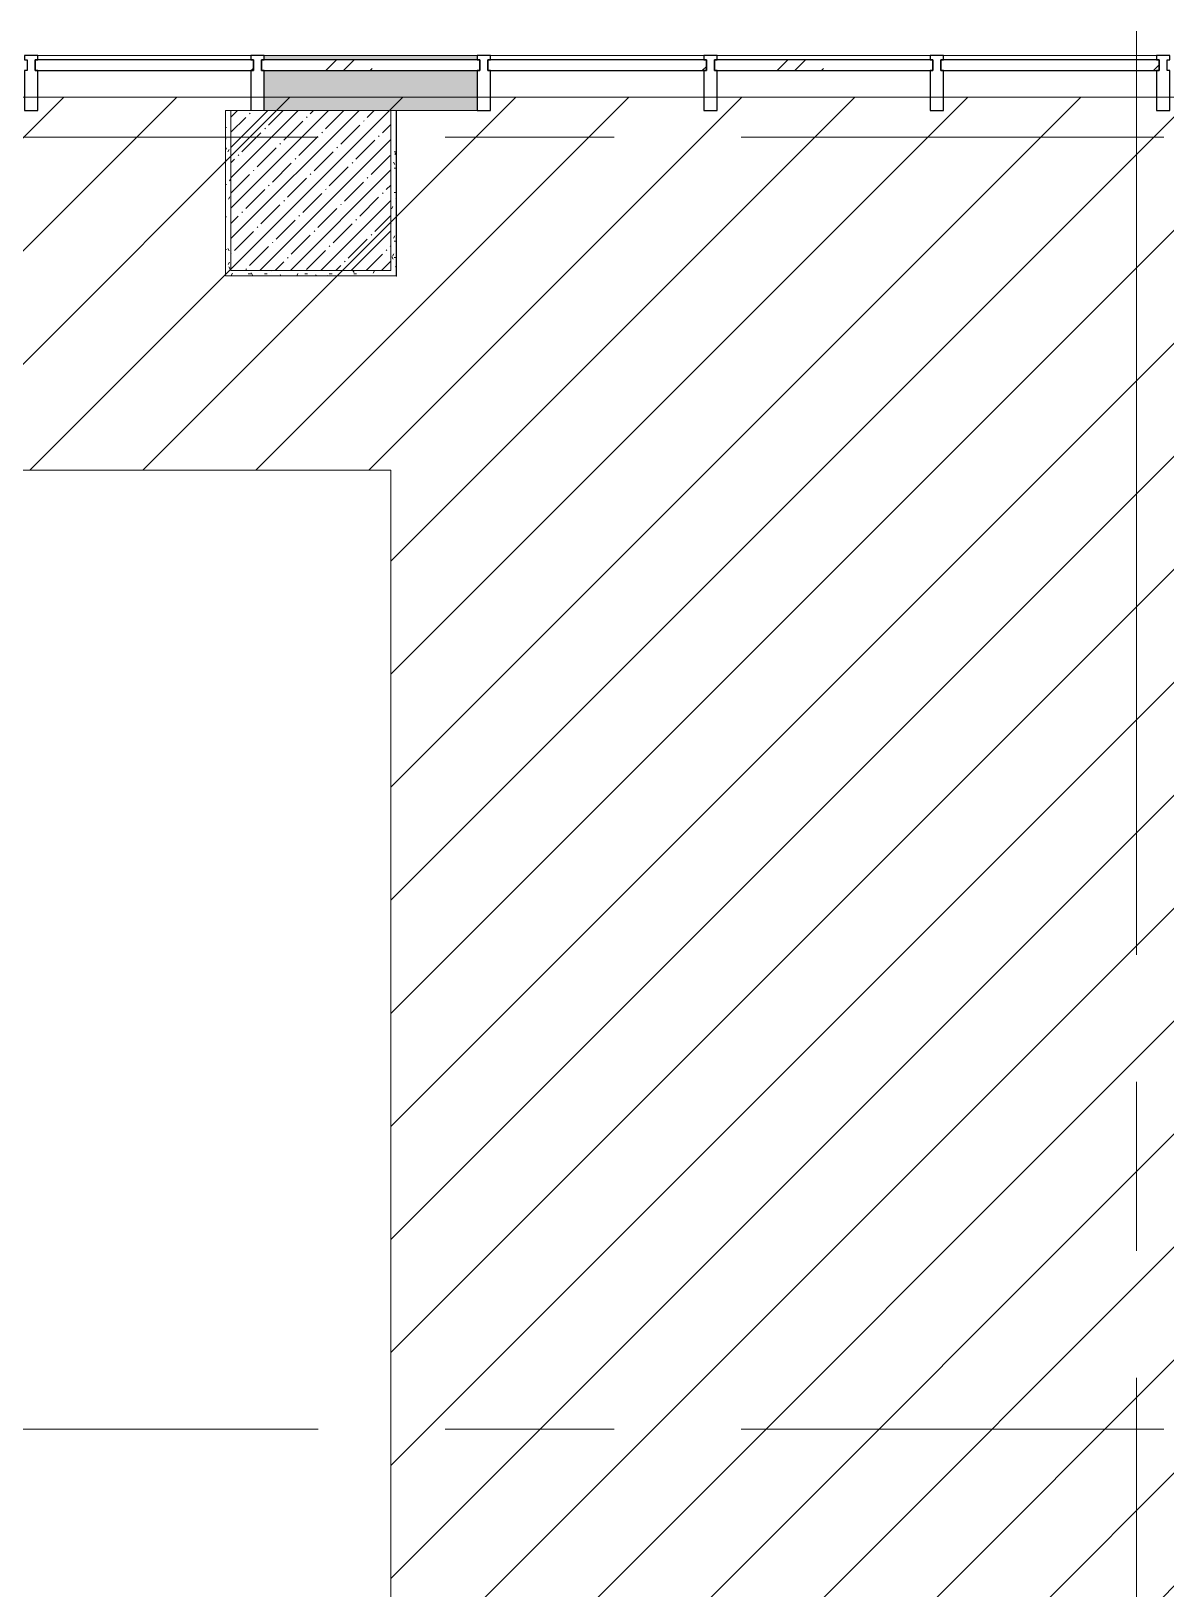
# Model space of a CAD drawing. Header units: millimetres. Extents: x -2911 to 185427, y -8553 to 29000.
# Drawn here: x 8360 to 12620, y 21550 to 27398 of the extents above; entities that cross this region are included whole.
import ezdxf

# ---------------------------------------------------------------- set-up
doc = ezdxf.new("R2010")
doc.units = ezdxf.units.MM
doc.linetypes.add('Осевая', pattern=[3175, 635, -476.25, 1587.5, -476.25])
for name, color, linetype, lineweight in [('A-DETL', 7, 'Continuous', 9), ('A-GLAZ-CURT', 7, 'Continuous', 9), ('A-GLAZ-CURT-1', 7, 'Continuous', 25), ('A-GLAZ-CWMG', 7, 'Continuous', 9), ('A-GLAZ-CWMG-1', 7, 'Continuous', 25), ('I-WALL', 7, 'Continuous', 9), ('S-COLS', 7, 'Continuous', 9), ('Оси', 7, 'Continuous', 9), ('Оси-2', 7, 'Осевая', 9)]:
    doc.layers.add(name, color=color, linetype=linetype, lineweight=lineweight)
for name, color, linetype, lineweight, true_color in [('A-DETL-GENF-1', 7, 'Continuous', 9, 0xc0c0c0), ('A-WALL-1', 7, 'Continuous', 9, 0x3c3c3c), ('A-WALL-FNSH-1', 7, 'Continuous', 9, 0x3c3c3c)]:
    doc.layers.add(name, color=color, linetype=linetype, lineweight=lineweight, true_color=true_color)
pattern_1 = [(0, (0, 0), (121.92, 30.48), [10.058, -81.382, 10.058, -81.382, -487.68]), (0, (0, 0), (121.92, 30.48), [-182.88, 10.058, -172.822, 10.058, -81.382, -213.36]), (0, (0, 0), (121.92, 30.48), [-457.2, 10.058, -50.902, 10.058, -142.342]), (120, (45.72, 15.24), (-87.356454, 90.345817), [10.058, -81.382, 10.058, -81.382, -487.68]), (120, (45.72, 15.24), (-87.356454, 90.345817), [-182.88, 10.058, -172.822, 10.058, -81.382, -213.36]), (120, (45.72, 15.24), (-87.356454, 90.345817), [-457.2, 10.058, -50.902, 10.058, -142.342]), (240, (60.96, 76.2), (-34.563546, -120.825817), [10.058, -81.382, 10.058, -81.382, -487.68]), (240, (60.96, 76.2), (-34.563546, -120.825817), [-182.88, 10.058, -172.822, 10.058, -81.382, -213.36]), (240, (60.96, 76.2), (-34.563546, -120.825817), [-457.2, 10.058, -50.902, 10.058, -142.342])]

# ---------------------------------------------------------------- blocks, each defined once
blk = doc.blocks.new('Системная панель - Стекло - 40мм-22856070-План размещения напольных электротехнических лючков и розеток 2 этажа в осях 1-12')
at = {"layer": 'A-GLAZ-CURT'}
h = blk.add_hatch(dxfattribs=at)
h.set_pattern_fill('FP_24', color=256, style=0, pattern_type=2)
h.set_pattern_definition([(45, (-8885, -27190), (-282.8427, 282.8427), [200, -600]), (45, (-9085, -27290), (-282.8427, 282.8427), [600, -200]), (45, (-8685, -27390), (-282.8427, 282.8427), [200, -600])])
h.paths.add_polyline_path([(410, -40), (410, 0), (-410, 0), (-410, -40)])
at = {"layer": 'A-GLAZ-CURT-1'}
for p, q in [((410, 0), (-410, 0)), ((-410, 0), (-410, -40)), ((-410, -40), (410, -40)), ((410, -40), (410, 0))]:
    blk.add_line(p, q, dxfattribs=at)
blk = doc.blocks.new('Системная панель - Стекло - 40мм-V12-План размещения напольных электротехнических лючков и розеток 2 этажа в осях 1-12')
at = {"layer": 'A-GLAZ-CURT'}
h = blk.add_hatch(dxfattribs=at)
h.set_pattern_fill('FP_25', color=256, style=0, pattern_type=2)
h.set_pattern_definition([(45, (-10585, -27190), (-282.8427, 282.8427), [200, -600]), (45, (-10785, -27290), (-282.8427, 282.8427), [600, -200]), (45, (-10385, -27390), (-282.8427, 282.8427), [200, -600])])
h.paths.add_polyline_path([(410, -40), (410, 0), (-410, 0), (-410, -40), (259, -40)])
at = {"layer": 'A-GLAZ-CURT-1'}
for p, q in [((410, 0), (-410, 0)), ((-410, 0), (-410, -40)), ((-410, -40), (410, -40)), ((410, -40), (410, 0))]:
    blk.add_line(p, q, dxfattribs=at)
blk = doc.blocks.new('Системная панель - Стекло - 40мм-22856305-План размещения напольных электротехнических лючков и розеток 2 этажа в осях 1-12')
at = {"layer": 'A-GLAZ-CURT'}
h = blk.add_hatch(dxfattribs=at)
h.set_pattern_fill('FP_26', color=256, style=0, pattern_type=2)
h.set_pattern_definition([(45, (-11435.13, -27190), (-282.8427, 282.8427), [200, -600]), (45, (-11635.13, -27290), (-282.8427, 282.8427), [600, -200]), (45, (-11235.13, -27390), (-282.8427, 282.8427), [200, -600])])
h.paths.add_polyline_path([(410.1, -40), (410.1, 0), (-410.1, 0), (-410.1, -40)])
at = {"layer": 'A-GLAZ-CURT-1'}
for p, q in [((410.1, 0), (-410.1, 0)), ((-410.1, 0), (-410.1, -40)), ((-410.1, -40), (410.1, -40)), ((410.1, -40), (410.1, 0))]:
    blk.add_line(p, q, dxfattribs=at)
blk = doc.blocks.new('Системная панель - Стекло - 40мм-V13-План размещения напольных электротехнических лючков и розеток 2 этажа в осях 1-12')
at = {"layer": 'A-GLAZ-CURT'}
h = blk.add_hatch(dxfattribs=at)
h.set_pattern_fill('FP_27', color=256, style=0, pattern_type=2)
h.set_pattern_definition([(45, (-12285.26, -27190), (-282.8427, 282.8427), [200, -600]), (45, (-12485.26, -27290), (-282.8427, 282.8427), [600, -200]), (45, (-12085.26, -27390), (-282.8427, 282.8427), [200, -600])])
h.paths.add_polyline_path([(410, -40), (410, 0), (-410, 0), (-410, -40), (-115.3, -40)])
at = {"layer": 'A-GLAZ-CURT-1'}
for p, q in [((410, 0), (-410, 0)), ((-410, 0), (-410, -40)), ((-410, -40), (410, -40)), ((410, -40), (410, 0))]:
    blk.add_line(p, q, dxfattribs=at)
blk = doc.blocks.new('Прямоугольный импост - Импост структурный с накладкой - 160мм-20149070-План размещения напольных электротехнических лючков и розеток 2 этажа в осях 1-12')
at = {"layer": 'A-GLAZ-CWMG'}
for p, q in [((8385, 27307), (9185, 27307)), ((8385, 27150), (9185, 27150))]:
    blk.add_line(p, q, dxfattribs=at)
blk = doc.blocks.new('Прямоугольный импост - Импост структурный с накладкой - 160мм-22794460-План размещения напольных электротехнических лючков и розеток 2 этажа в осях 1-12')
at = {"layer": 'A-GLAZ-CWMG'}
for p, q in [((10935, 27307), (11285, 27307)), ((10935, 27150), (11285, 27150))]:
    blk.add_line(p, q, dxfattribs=at)
blk = doc.blocks.new('Прямоугольный импост - Импост структурный с накладкой - 160мм-22794342-План размещения напольных электротехнических лючков и розеток 2 этажа в осях 1-12')
at = {"layer": 'A-GLAZ-CWMG'}
for p, q in [((11285, 27307), (11735.3, 27307)), ((11285, 27150), (11735.3, 27150))]:
    blk.add_line(p, q, dxfattribs=at)
blk = doc.blocks.new('Прямоугольный импост - Импост структурный с накладкой - 190мм-22856065-План размещения напольных электротехнических лючков и розеток 2 этажа в осях 1-12')
at = {"layer": 'A-GLAZ-CWMG-1'}
for p, q in [((-25, 140), (-25, 190)), ((-25, 190), (25, 190)), ((25, 190), (25, 140)), ((-25, 40), (-25, 140)), ((25, 140), (25, 40)), ((-15, 40), (-25, 40)), ((-25, -17), (-25, 0)), ((-25, 0), (-15, 0)), ((-15, 0), (-15, 40)), ((15, 40), (15, 0)), ((25, 40), (15, 40)), ((15, 0), (25, 0)), ((25, 0), (25, -17)), ((25, -17), (-25, -17))]:
    blk.add_line(p, q, dxfattribs=at)
blk = doc.blocks.new('Системная панель - Стекло - 40мм-V27-План размещения напольных электротехнических лючков и розеток 2 этажа в осях 1-12')
at = {"layer": 'A-GLAZ-CURT'}
h = blk.add_hatch(dxfattribs=at)
h.set_pattern_fill('FP_36', color=256, style=0, pattern_type=2)
h.set_pattern_definition([(45, (-9735, -27190), (-282.8427, 282.8427), [200, -600]), (45, (-9935, -27290), (-282.8427, 282.8427), [600, -200]), (45, (-9535, -27390), (-282.8427, 282.8427), [200, -600])])
h.paths.add_polyline_path([(410, -40), (410, 0), (-410, 0), (-410, -40), (-217, -40)])
at = {"layer": 'A-GLAZ-CURT-1'}
for p, q in [((410, 0), (-410, 0)), ((-410, 0), (-410, -40)), ((-410, -40), (410, -40)), ((410, -40), (410, 0))]:
    blk.add_line(p, q, dxfattribs=at)
blk = doc.blocks.new('Прямоугольный импост - Импост структурный с накладкой - 190мм-23186024-План размещения напольных электротехнических лючков и розеток 2 этажа в осях 1-12')
at = {"layer": 'A-GLAZ-CWMG'}
for points in [[(10035, 27290), (10035, 27307), (9235, 27307), (9235, 27290), (9418, 27290)], [(10035, 27100), (10035, 27250), (9235, 27250), (9235, 27100), (9730, 27100)]]:
    blk.add_hatch(color=256, dxfattribs=at).paths.add_polyline_path(points)
for p, q in [((9235, 27307), (10035, 27307)), ((9730, 27100), (10035, 27100))]:
    blk.add_line(p, q, dxfattribs=at)
blk = doc.blocks.new('Прямоугольный импост - Импост структурный с накладкой - 190мм-V28-План размещения напольных электротехнических лючков и розеток 2 этажа в осях 1-12')
at = {"layer": 'A-GLAZ-CWMG-1'}
for p, q in [((-25, 140), (-25, 190)), ((25, 190), (25, 140)), ((-25, 40), (-25, 140)), ((25, 140), (25, 40)), ((-15, 40), (-25, 40)), ((-25, -17), (-25, 0)), ((-25, 0), (-15, 0)), ((-15, 0), (-15, 40)), ((15, 40), (15, 0)), ((25, 40), (15, 40)), ((15, 0), (25, 0)), ((25, 0), (25, -17)), ((25, -17), (-25, -17))]:
    blk.add_line(p, q, dxfattribs=at)
blk = doc.blocks.new('BSC_Колонна _Прямоугольная - 600х600-V51-План размещения напольных электротехнических лючков и розеток 2 этажа в осях 1-12')
at = {"layer": 'S-COLS'}
h = blk.add_hatch(dxfattribs=at)
h.set_pattern_fill('FP_63', color=256, style=0, pattern_type=2)
h.set_pattern_definition([(45, (-9410, -26800), (-57.02463, 57.02463), []), (45, (-9352.975, -26800), (-57.02463, 57.02463), [100.806, -20.161, 3.353, -16.808])])
h.paths.add_polyline_path([(-300, -300), (300, -300), (300, 300), (-300, 300)])
for p, q in [((300, 300), (-300, 300)), ((-300, 300), (-300, -300)), ((300, -300), (300, 300)), ((-300, -300), (300, -300))]:
    blk.add_line(p, q, dxfattribs=at)

msp = doc.modelspace()

# ---------------------------------------------------------------- hatches: boundary and pattern name
at = {"layer": 'A-DETL-GENF-1'}
h = msp.add_hatch(dxfattribs=at)
h.set_pattern_fill('FP_100', color=256, style=0, pattern_type=2)
h.set_pattern_definition([(45, (0, 0), (-212.132, 212.132), [])])
h.paths.add_polyline_path([(13395.9, 15200), (13710.3, 15200), (13710.3, 27150), (4660, 27150), (4660, 26500), (4060, 26500), (4060, 25750), (9710, 25750), (9710, 20770), (6760, 20770), (6760, 15200), (12069.9, 15200)])
at = {"layer": 'I-WALL'}
h = msp.add_hatch(dxfattribs=at)
h.set_pattern_fill('FP_87', color=256, style=0, pattern_type=2)
h.set_pattern_definition(pattern_1)
h.paths.add_polyline_path([(9110, 26480), (9110, 27100), (9090, 27100), (9090, 26480)])
h = msp.add_hatch(dxfattribs=at)
h.set_pattern_fill('FP_87', color=256, style=0, pattern_type=2)
h.set_pattern_definition(pattern_1)
h.paths.add_polyline_path([(9730, 26500), (9730, 27100), (9710, 27100), (9710, 26500)])
h = msp.add_hatch(dxfattribs=at)
h.set_pattern_fill('FP_87', color=256, style=0, pattern_type=2)
h.set_pattern_definition(pattern_1)
h.paths.add_polyline_path([(9110, 26480), (9730, 26480), (9730, 26500), (9110, 26500)])

# ---------------------------------------------------------------- linework, layer by layer
at = {"layer": 'A-DETL'}
for p, q in [((13710.3, 27150), (4660, 27150)), ((4060, 25750), (9710, 25750)), ((9710, 25750), (9710, 20770))]:
    msp.add_line(p, q, dxfattribs=at)
at = {"layer": 'A-WALL-1'}
for p, q in [((9110, 27100), (9090, 27100)), ((9730, 27100), (9710, 27100)), ((9730, 27099.5), (9730, 27100)), ((9710.5, 26480), (9730, 26480))]:
    msp.add_line(p, q, dxfattribs=at)
at = {"layer": 'A-WALL-FNSH-1'}
for p, q in [((9089, 27100), (9089, 26479)), ((9090, 27100), (9089, 27100)), ((9090, 26479), (9090, 27100)), ((9730, 27099.5), (9730, 26478.5)), ((9731, 27099.5), (9730, 27099.5)), ((9731, 26478.5), (9731, 27099.5)), ((9089, 26479), (9710.5, 26479)), ((9710.5, 26480), (9090, 26480)), ((9710.5, 26479), (9710.5, 26480)), ((9730, 26478.5), (9731, 26478.5))]:
    msp.add_line(p, q, dxfattribs=at)
at = {"layer": 'Оси'}
msp.add_line((12510, 24898.1), (12510, 27398.1), dxfattribs=at)
at = {"layer": 'Оси-2'}
for p, q in [((389, 27000), (31340, 27000)), ((12510, 593.7), (12510, 24898.1)), ((389, 22150), (35990, 22150))]:
    msp.add_line(p, q, dxfattribs=at)

# ---------------------------------------------------------------- block references
at = {"layer": 'A-GLAZ-CURT'}
for name, p in [('Системная панель - Стекло - 40мм-22856070-План размещения напольных электротехнических лючков и розеток 2 этажа в осях 1-12', (8785, 27290)), ('Системная панель - Стекло - 40мм-V27-План размещения напольных электротехнических лючков и розеток 2 этажа в осях 1-12', (9635, 27290)), ('Системная панель - Стекло - 40мм-V12-План размещения напольных электротехнических лючков и розеток 2 этажа в осях 1-12', (10485, 27290)), ('Системная панель - Стекло - 40мм-22856305-План размещения напольных электротехнических лючков и розеток 2 этажа в осях 1-12', (11335.1, 27290)), ('Системная панель - Стекло - 40мм-V13-План размещения напольных электротехнических лючков и розеток 2 этажа в осях 1-12', (12185.3, 27290))]:
    msp.add_blockref(name, p, dxfattribs=at)
at = {"layer": 'A-GLAZ-CWMG', "extrusion": (0, 0, -1), "rotation": 180}
for name, p in [('Прямоугольный импост - Импост структурный с накладкой - 190мм-22856065-План размещения напольных электротехнических лючков и розеток 2 этажа в осях 1-12', (-8360, 27290)), ('Прямоугольный импост - Импост структурный с накладкой - 190мм-V28-План размещения напольных электротехнических лючков и розеток 2 этажа в осях 1-12', (-9210, 27290)), ('Прямоугольный импост - Импост структурный с накладкой - 190мм-22856065-План размещения напольных электротехнических лючков и розеток 2 этажа в осях 1-12', (-10060, 27290)), ('Прямоугольный импост - Импост структурный с накладкой - 190мм-22856065-План размещения напольных электротехнических лючков и розеток 2 этажа в осях 1-12', (-10910, 27290)), ('Прямоугольный импост - Импост структурный с накладкой - 190мм-22856065-План размещения напольных электротехнических лючков и розеток 2 этажа в осях 1-12', (-11760.3, 27290)), ('Прямоугольный импост - Импост структурный с накладкой - 190мм-22856065-План размещения напольных электротехнических лючков и розеток 2 этажа в осях 1-12', (-12610.3, 27290))]:
    msp.add_blockref(name, p, dxfattribs=at)
at = {"layer": 'A-GLAZ-CWMG'}
for name, p in [('Прямоугольный импост - Импост структурный с накладкой - 160мм-20149070-План размещения напольных электротехнических лючков и розеток 2 этажа в осях 1-12', (0, 0)), ('Прямоугольный импост - Импост структурный с накладкой - 190мм-23186024-План размещения напольных электротехнических лючков и розеток 2 этажа в осях 1-12', (0, 0)), ('Прямоугольный импост - Импост структурный с накладкой - 160мм-20149070-План размещения напольных электротехнических лючков и розеток 2 этажа в осях 1-12', (1700, 0)), ('Прямоугольный импост - Импост структурный с накладкой - 160мм-22794460-План размещения напольных электротехнических лючков и розеток 2 этажа в осях 1-12', (0, 0)), ('Прямоугольный импост - Импост структурный с накладкой - 160мм-22794342-План размещения напольных электротехнических лючков и розеток 2 этажа в осях 1-12', (0, 0)), ('Прямоугольный импост - Импост структурный с накладкой - 160мм-20149070-План размещения напольных электротехнических лючков и розеток 2 этажа в осях 1-12', (3400.3, 0))]:
    msp.add_blockref(name, p, dxfattribs=at)
at = {"layer": 'S-COLS'}
msp.add_blockref('BSC_Колонна _Прямоугольная - 600х600-V51-План размещения напольных электротехнических лючков и розеток 2 этажа в осях 1-12', (9410, 26800), dxfattribs=at)

doc.saveas('drawing.dxf')
